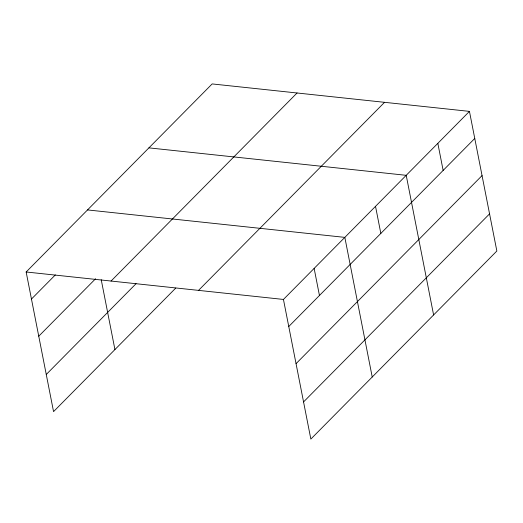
<?xml version="1.0" encoding="UTF-8"?>
<svg xmlns="http://www.w3.org/2000/svg" width="523" height="523" viewBox="0 0 523 523"><rect width="100%" height="100%" fill="white"/><g stroke="black" fill="none" stroke-linecap="round" stroke-linejoin="round"><path stroke-width="0.78" d="M175.741 288.075L53.549 411.621L26.15 271.986L212.155 83.928L469.451 111.379L496.85 251.014L310.845 439.072L283.446 299.437L469.451 111.379M31.458 299.051L55.333 274.921M38.748 336.204L95.585 278.739M111.059 281.047L297.064 92.983M46.259 374.475L136.058 283.682M198.537 290.376L384.549 102.318M288.761 326.509L474.766 138.445M296.051 363.655L482.056 175.591M303.556 401.925L489.561 213.868M148.911 147.865L406.214 175.316L433.606 314.957M87.531 209.926L344.834 237.377L372.226 377.018M26.15 271.986L283.446 299.437M437.836 143.348L443.144 170.42M375.521 206.35L380.836 233.415M314.14 268.41L319.448 295.475M101.227 279.72L114.929 349.56"/></g></svg>
